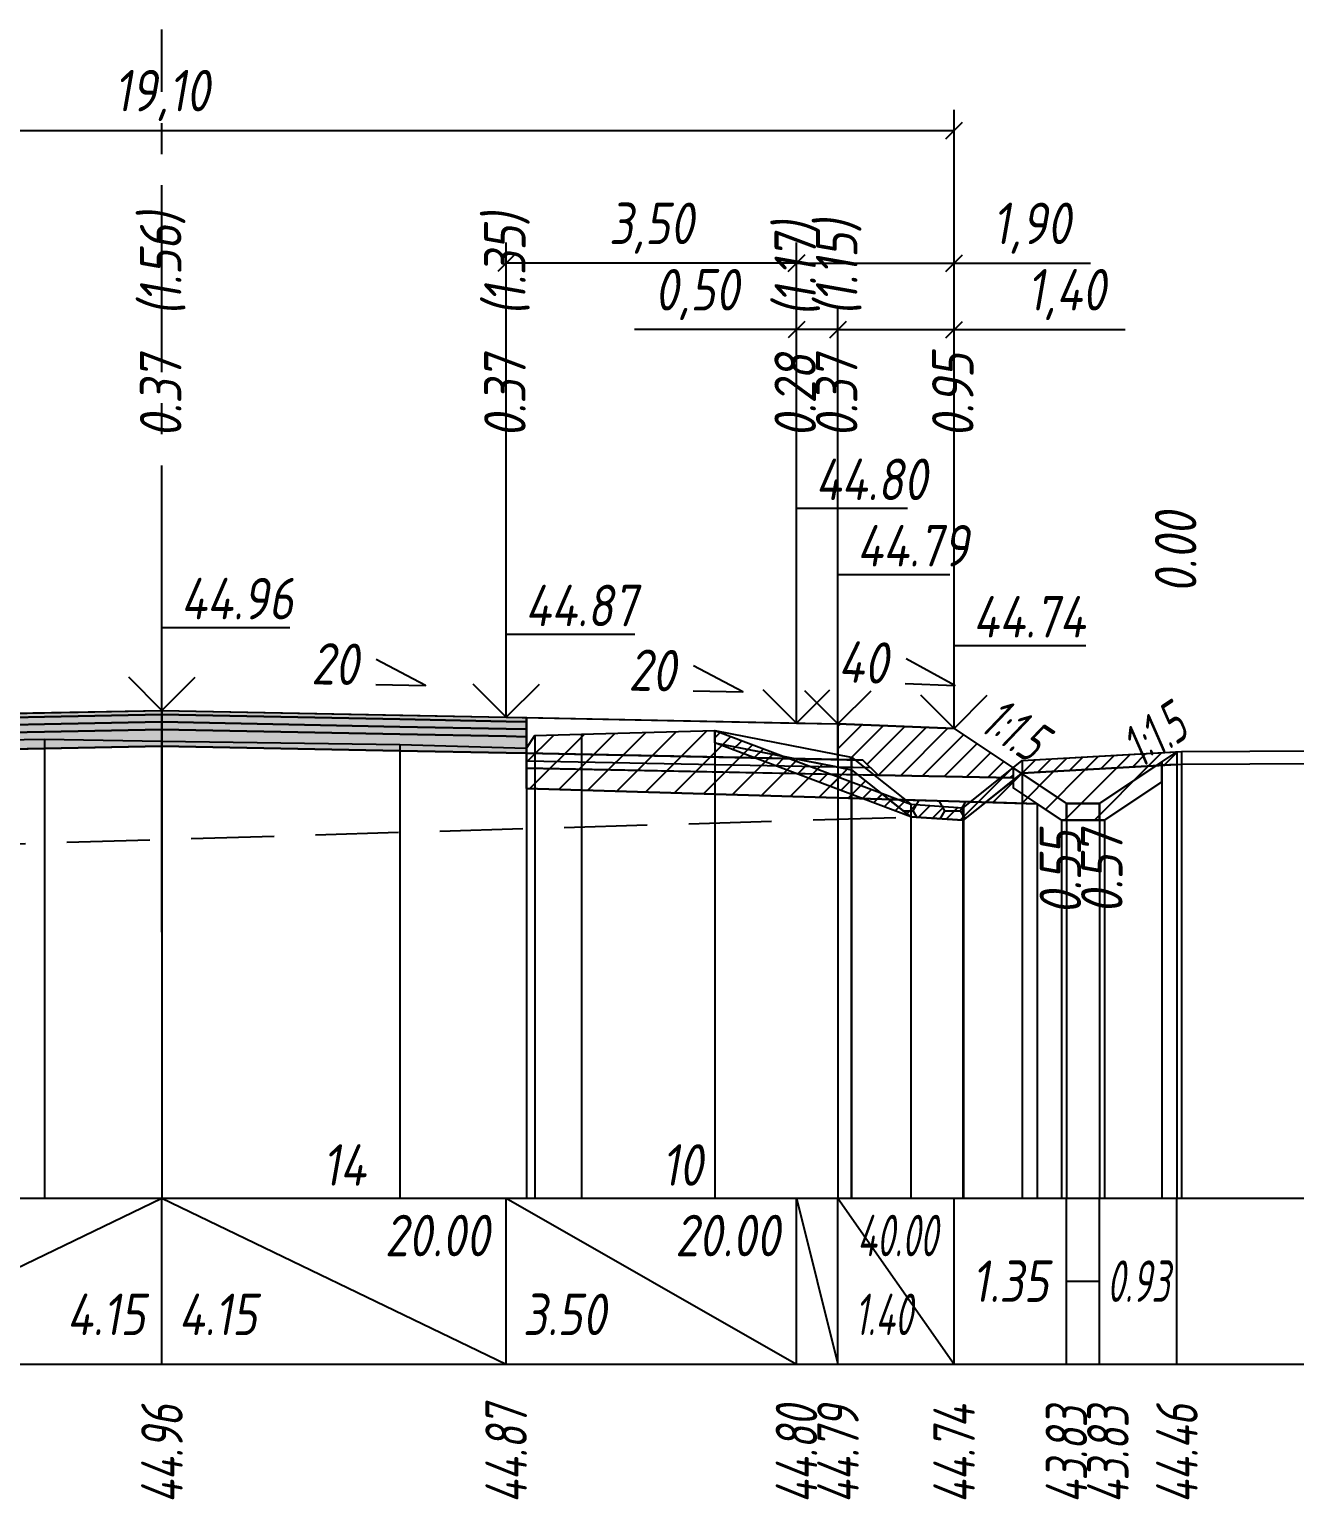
# Model space of a CAD drawing. Extents: x -717 to 1451, y -133302 to 233.
# Drawn here: x 156.3 to 232.5, y -87473.2 to -87384.6 of the extents above; entities that cross this region are included whole.
import ezdxf
from ezdxf.enums import TextEntityAlignment as Align

# ---------------------------------------------------------------- set-up
doc = ezdxf.new("R2010")
doc.units = 0
doc.linetypes.add('осевая2', pattern=[1.125, 0.75, -0.125, 0.125, -0.125])
doc.linetypes.add('штриховая', pattern=[0.75, 0.5, -0.25])
for name, color, linetype in [('Интерполированный поперечник', 2, 'Continuous'), ('Код_514', 1, 'Continuous'), ('Контур_0', 7, 'Continuous'), ('Контур_2521', 7, 'Continuous'), ('Контур_2564', 7, 'Continuous'), ('Контур_2660', 7, 'Continuous'), ('Контур_2665', 7, 'Continuous'), ('Контур_400', 7, 'Continuous'), ('Контур_508', 7, 'Continuous'), ('Контур_512', 7, 'Continuous'), ('Контур_513', 7, 'Continuous'), ('Контур_818', 7, 'Continuous'), ('Красный поперечник', 1, 'Continuous'), ('Объём_2501', 7, 'Continuous'), ('Объём_2564', 7, 'Continuous'), ('Объём_2650', 7, 'Continuous'), ('Объём_2660', 7, 'Continuous'), ('Объём_2661', 7, 'Continuous'), ('Объём_2662', 7, 'Continuous'), ('Объём_2663', 7, 'Continuous'), ('Объём_2664', 7, 'Continuous'), ('Объём_2665', 7, 'Continuous'), ('Объём_2666', 7, 'Continuous'), ('Объём_2667', 7, 'Continuous'), ('Объём_2668', 7, 'Continuous'), ('Объём_2669', 7, 'Continuous'), ('Объём_2675', 7, 'Continuous'), ('Объём_2753', 7, 'Continuous'), ('Ось', 1, 'осевая2'), ('Откосы', 7, 'Continuous'), ('Отметки покрытия', 7, 'Continuous'), ('Рабочие отметки', 7, 'Continuous'), ('Рабочие отметки доп.', 7, 'Continuous'), ('Слои выравнивания', 7, 'Continuous'), ('Таблица', 7, 'Continuous'), ('Уклоны проезжей части', 7, 'Continuous'), ('Черный поперечник', 3, 'Continuous')]:
    doc.layers.add(name, color=color, linetype=linetype)
for name, color, linetype, true_color in [('Контур_2540', 2, 'Continuous', 0xffff00), ('Контур_2560', 2, 'Continuous', 0xffff00), ('Контур_2561', 7, 'Continuous', 0xff8040), ('Контур_2562', 3, 'Continuous', 0x00ff00), ('Контур_2563', 7, 'Continuous', 0xff8000), ('Контур_2570', 7, 'Continuous', 0x80ff00), ('Контур_2583', 3, 'Continuous', 0x00ff00), ('Контур_2584', 3, 'Continuous', 0x00ff00), ('Контур_2725', 7, 'Continuous', 0x323232), ('Контур_2736', 4, 'Continuous', 0x00ffff), ('Контур_2737', 4, 'Continuous', 0x00ffff), ('Контур_2738', 4, 'Continuous', 0x00ffff), ('Контур_2739', 4, 'Continuous', 0x00ffff), ('Контур_2741', 4, 'Continuous', 0x00ffff), ('Контур_2742', 4, 'Continuous', 0x00ffff), ('Контур_2743', 4, 'Continuous', 0x00ffff), ('Контур_2744', 7, 'Continuous', 0xa4ffff), ('Контур_2745', 7, 'Continuous', 0xa4ffff), ('Контур_2747', 4, 'Continuous', 0x00ffff), ('Контур_2748', 4, 'Continuous', 0x00ffff), ('Контур_2749', 4, 'Continuous', 0x00ffff), ('Контур_2750', 4, 'Continuous', 0x00ffff), ('Контур_2751', 4, 'Continuous', 0x00ffff), ('Контур_2752', 4, 'Continuous', 0x00ffff), ('Контур_2760', 7, 'Continuous', 0x323232), ('Контур_2761', 7, 'Continuous', 0x323232), ('Контур_2762', 7, 'Continuous', 0x323232), ('Контур_2763', 7, 'Continuous', 0x323232), ('Контур_402', 7, 'Continuous', 0xff6464), ('Контур_703', 4, 'Continuous', 0x00ffff), ('Контур_705', 4, 'Continuous', 0x00ffff), ('Контур_707', 4, 'Continuous', 0x00ffff), ('Контур_720', 131, 'Continuous', 0xaaffff), ('Объём_2500', 7, 'Continuous', 0xc0c0c0), ('Объём_2520', 7, 'Continuous', 0x80ffff), ('Объём_2540', 2, 'Continuous', 0xffff00), ('Объём_2560', 2, 'Continuous', 0xffff00), ('Объём_2561', 7, 'Continuous', 0xff8040), ('Объём_2562', 3, 'Continuous', 0x00ff00), ('Объём_2563', 7, 'Continuous', 0xff8000), ('Объём_2570', 7, 'Continuous', 0x80ff00), ('Объём_2583', 3, 'Continuous', 0x00ff00), ('Объём_2584', 3, 'Continuous', 0x00ff00), ('Объём_2593', 3, 'Continuous', 0x00ff00), ('Объём_2597', 3, 'Continuous', 0x00ff00), ('Объём_2600', 7, 'Continuous', 0x808000), ('Объём_2746', 2, 'Continuous', 0xffff00)]:
    doc.layers.add(name, color=color, linetype=linetype, true_color=true_color)
doc.styles.get("Standard").update_dxf_attribs({"font": 'txt', "height": 2.5})
doc.styles.add('М', font='romand.shx', dxfattribs={"width": 0.8, "oblique": 10, "height": 2.5})
doc.dimstyles.new('ISO-25', dxfattribs={"dimtxt": 2.5, "dimasz": 2.5, "dimexe": 1.25, "dimexo": 0.625, "dimtad": 1, "dimtxsty": 'Standard', "dimcen": 2.5, "dimadec": 0, "dimazin": 0, "dimtfac": 1, "dimtmove": 0, "dimatfit": 3, "dimfxl": 1, "dimarcsym": 0})

# ---------------------------------------------------------------- blocks, each defined once
blk = doc.blocks.new('_Oblique')
at = {"color": 0, "linetype": 'ByBlock', "lineweight": -2}
blk.add_line((-0.5, -0.5), (0.5, 0.5), dxfattribs=at)
blk = doc.blocks.new('*D1699')
at = {"color": 0, "lineweight": -2, "transparency": 16777216}
for p, q in [((205.016, -87425.857), (205.016, -87401.417)), ((212.016, -87426.137), (212.016, -87401.417)), ((205.016, -87402.667), (212.016, -87402.667)), ((212.016, -87402.667), (222.331, -87402.667))]:
    blk.add_line(p, q, dxfattribs=at)
at = {"layer": 'Defpoints', "color": 0, "transparency": 16777216}
for p in [(212.016, -87402.667), (205.016, -87426.482), (212.016, -87426.762)]:
    blk.add_point(p, dxfattribs=at)
at = {"color": 0, "lineweight": -2, "transparency": 16777216, "rotation": 180}
blk.add_blockref('_Oblique', (205.016, -87402.667), dxfattribs=at)
at = {"color": 0, "lineweight": -2, "transparency": 16777216}
blk.add_blockref('_Oblique', (212.016, -87402.667), dxfattribs=at)
at = {"color": 0, "transparency": 16777216, "insert": (218.791, -87400.554), "char_height": 2.5, "width": 8.75, "attachment_point": 5, "style": 'М'}
blk.add_mtext('1,40', dxfattribs=at)
blk = doc.blocks.new('*D1701')
at = {"color": 0, "lineweight": -2, "transparency": 16777216}
for p, q in [((202.516, -87425.807), (202.516, -87401.417)), ((205.016, -87425.857), (205.016, -87401.417)), ((202.516, -87402.667), (192.754, -87402.667)), ((205.016, -87402.667), (202.516, -87402.667))]:
    blk.add_line(p, q, dxfattribs=at)
at = {"layer": 'Defpoints', "color": 0, "transparency": 16777216}
for p in [(205.016, -87402.667), (202.516, -87426.432), (205.016, -87426.482)]:
    blk.add_point(p, dxfattribs=at)
at = {"color": 0, "lineweight": -2, "transparency": 16777216, "rotation": 180}
blk.add_blockref('_Oblique', (202.516, -87402.667), dxfattribs=at)
at = {"color": 0, "lineweight": -2, "transparency": 16777216}
blk.add_blockref('_Oblique', (205.016, -87402.667), dxfattribs=at)
at = {"color": 0, "transparency": 16777216, "insert": (196.515, -87400.554), "char_height": 2.5, "width": 9.16667, "attachment_point": 5, "style": 'М'}
blk.add_mtext('0,50', dxfattribs=at)
blk = doc.blocks.new('*D1703')
at = {"color": 0, "lineweight": -2, "transparency": 16777216}
for p, q in [((185.016, -87425.457), (185.016, -87397.417)), ((202.516, -87425.807), (202.516, -87397.417)), ((202.516, -87398.667), (185.016, -87398.667))]:
    blk.add_line(p, q, dxfattribs=at)
at = {"layer": 'Defpoints', "color": 0, "transparency": 16777216}
for p in [(185.016, -87398.667), (185.016, -87426.082), (202.516, -87426.432)]:
    blk.add_point(p, dxfattribs=at)
at = {"color": 0, "lineweight": -2, "transparency": 16777216, "rotation": 180}
blk.add_blockref('_Oblique', (185.016, -87398.667), dxfattribs=at)
at = {"color": 0, "lineweight": -2, "transparency": 16777216}
blk.add_blockref('_Oblique', (202.516, -87398.667), dxfattribs=at)
at = {"color": 0, "transparency": 16777216, "insert": (193.766, -87396.554), "char_height": 2.5, "width": 9.58333, "attachment_point": 5, "style": 'М'}
blk.add_mtext('3,50', dxfattribs=at)
blk = doc.blocks.new('*D1704')
at = {"color": 0, "lineweight": -2, "transparency": 16777216}
for p, q in [((202.516, -87425.807), (202.516, -87397.417)), ((212.016, -87426.137), (212.016, -87397.417)), ((202.516, -87398.667), (212.016, -87398.667)), ((212.016, -87398.667), (220.235, -87398.667))]:
    blk.add_line(p, q, dxfattribs=at)
at = {"layer": 'Defpoints', "color": 0, "transparency": 16777216}
for p in [(202.516, -87398.667), (202.516, -87426.432), (212.016, -87426.762)]:
    blk.add_point(p, dxfattribs=at)
at = {"color": 0, "lineweight": -2, "transparency": 16777216, "rotation": 180}
blk.add_blockref('_Oblique', (202.516, -87398.667), dxfattribs=at)
at = {"color": 0, "lineweight": -2, "transparency": 16777216}
blk.add_blockref('_Oblique', (212.016, -87398.667), dxfattribs=at)
at = {"color": 0, "transparency": 16777216, "insert": (216.694, -87396.554), "char_height": 2.5, "width": 8.75, "attachment_point": 5, "style": 'М'}
blk.add_mtext('1,90', dxfattribs=at)
blk = doc.blocks.new('*D1706')
at = {"color": 0, "lineweight": -2, "transparency": 16777216}
for p, q in [((116.516, -87426.137), (116.516, -87389.417)), ((212.016, -87426.137), (212.016, -87389.417)), ((116.516, -87390.667), (212.016, -87390.667))]:
    blk.add_line(p, q, dxfattribs=at)
at = {"layer": 'Defpoints', "color": 0, "transparency": 16777216}
for p in [(212.016, -87390.667), (116.516, -87426.762), (212.016, -87426.762)]:
    blk.add_point(p, dxfattribs=at)
at = {"color": 0, "lineweight": -2, "transparency": 16777216, "rotation": 180}
blk.add_blockref('_Oblique', (116.516, -87390.667), dxfattribs=at)
at = {"color": 0, "lineweight": -2, "transparency": 16777216}
blk.add_blockref('_Oblique', (212.016, -87390.667), dxfattribs=at)
at = {"color": 0, "transparency": 16777216, "insert": (164.266, -87388.554), "char_height": 2.5, "width": 10.41667, "attachment_point": 5, "style": 'М'}
blk.add_mtext('19,10', dxfattribs=at)

msp = doc.modelspace()

# ---------------------------------------------------------------- hatches: boundary and pattern name
at = {"layer": 'Объём_2563'}
h = msp.add_hatch(dxfattribs=at)
h.set_pattern_fill('ANSI31', color=256, scale=0.3)
h.paths.add_polyline_path([(215.573, -87429.681), (207.435, -87429.518), (206.516, -87428.6), (205.016, -87428.57), (205.016, -87426.42), (212.016, -87426.7), (215.573, -87429.07)])
at = {"layer": 'Объём_2570'}
h = msp.add_hatch(dxfattribs=at)
h.set_pattern_fill('ANSI31', color=256, scale=0.2)
h.paths.add_polyline_path([(225.447, -87428.859), (216.114, -87429.386), (212.563, -87432.227), (212.533, -87432.228), (209.399, -87432.017), (197.583, -87427.57), (197.583, -87426.82), (209.399, -87431.267), (212.533, -87431.478), (212.563, -87431.477), (216.114, -87428.636), (225.447, -87428.109)])
at = {"layer": 'Объём_2600'}
h = msp.add_hatch(dxfattribs=at)
h.set_pattern_fill('ANSI31', color=6, scale=0.4)
h.paths.add_polyline_path([(205.824, -87429.182), (208.078, -87430.969), (186.247, -87430.314), (186.247, -87427.878), (186.747, -87427.128), (189.548, -87427.039), (197.583, -87426.82), (197.583, -87427.57)])
h = msp.add_hatch(dxfattribs=at)
h.set_pattern_fill('HONEY', color=5, scale=0.3)
h.paths.add_polyline_path([(224.539, -87428.91), (224.539, -87428.715), (225.447, -87428.109), (225.447, -87428.859)])
h = msp.add_hatch(dxfattribs=at)
h.set_pattern_fill('ANSI31', color=6, scale=0.4)
h.paths.add_polyline_path([(224.539, -87429.916), (221.091, -87432.215), (218.486, -87432.215), (217.02, -87431.237), (213.921, -87431.144), (216.114, -87429.386), (224.539, -87428.91)])
h = msp.add_hatch(dxfattribs=at)
h.set_pattern_fill('HONEY', color=5, scale=0.3)
h.paths.add_polyline_path([(212.533, -87432.228), (209.399, -87432.017), (208.078, -87430.969), (213.921, -87431.144), (212.563, -87432.227)])
at = {"layer": 'Слои выравнивания'}
for color, points in [(2, [(128, -87426.33), (134.967, -87426.191), (143.516, -87426.02), (157.18, -87425.747), (164.266, -87425.605), (164.266, -87425.855), (157.18, -87425.997), (143.516, -87426.27), (134.967, -87426.441), (128, -87426.58)]), (2, [(164.266, -87425.605), (178.61, -87425.892), (185.016, -87426.02), (186.247, -87426.044), (186.247, -87426.294), (185.016, -87426.27), (178.61, -87426.142), (164.266, -87425.855)]), (3, [(128, -87426.58), (134.967, -87426.441), (143.516, -87426.27), (157.18, -87425.997), (164.266, -87425.855), (164.266, -87426.305), (157.18, -87426.447), (143.516, -87426.72), (134.967, -87426.891), (128, -87427.03)]), (4, [(128, -87427.03), (134.967, -87426.891), (143.516, -87426.72), (157.18, -87426.447), (164.266, -87426.305), (164.266, -87426.755), (157.18, -87426.897), (143.516, -87427.17), (134.967, -87427.341), (128, -87427.48)]), (3, [(164.266, -87425.855), (178.61, -87426.142), (185.016, -87426.27), (186.247, -87426.294), (186.247, -87426.744), (185.016, -87426.72), (178.61, -87426.592), (164.266, -87426.305)]), (4, [(164.266, -87426.305), (178.61, -87426.592), (185.016, -87426.72), (186.247, -87426.744), (186.247, -87427.194), (185.016, -87427.17), (178.61, -87427.042), (164.266, -87426.755)]), (5, [(128, -87427.48), (134.967, -87427.341), (143.516, -87427.17), (157.18, -87426.897), (164.266, -87426.755), (164.266, -87427.755), (157.18, -87427.897), (143.516, -87428.17), (134.967, -87428.341), (128, -87428.48)]), (5, [(164.266, -87426.755), (178.61, -87427.042), (185.016, -87427.17), (186.247, -87427.194), (186.247, -87428.194), (185.016, -87428.17), (178.61, -87428.042), (164.266, -87427.755)])]:
    msp.add_hatch(color=color, dxfattribs=at).paths.add_polyline_path(points)

# ---------------------------------------------------------------- linework, layer by layer
at = {"layer": 'Интерполированный поперечник', "linetype": 'штриховая', "ltscale": 10, "flags": 128}
msp.add_lwpolyline([(106.056, -87435.115), (209.4, -87432.035)], dxfattribs=at)
at = {"layer": 'Код_514'}
for p, q in [((143.516, -87465), (164.266, -87455)), ((164.266, -87465), (164.266, -87455)), ((164.266, -87455), (185.016, -87465)), ((185.016, -87465), (185.016, -87455)), ((185.016, -87455), (202.516, -87465)), ((202.516, -87465), (202.516, -87455)), ((202.516, -87455), (205.016, -87465)), ((205.016, -87465), (205.016, -87455)), ((205.016, -87455), (212.016, -87465)), ((212.016, -87465), (212.016, -87455)), ((218.789, -87465), (218.789, -87455)), ((220.789, -87465), (220.789, -87455)), ((225.447, -87465), (225.447, -87455)), ((218.789, -87460), (220.789, -87460))]:
    msp.add_line(p, q, dxfattribs=at)
at = {"layer": 'Контур_0', "flags": 128}
for points in [[(186.247, -87426.044), (205.016, -87426.42), (205.016, -87428.57), (186.247, -87428.194), (186.247, -87426.044), (186.247, -87426.044)], [(212.016, -87426.7), (215.573, -87429.07), (215.573, -87429.07), (215.573, -87429.07), (215.573, -87429.07), (215.573, -87429.07), (215.573, -87429.07), (215.573, -87429.07), (215.573, -87429.07), (215.573, -87429.07), (215.573, -87429.07), (215.573, -87429.07), (215.573, -87429.07), (215.573, -87429.07), (215.573, -87429.07), (218.789, -87431.215)], [(212.016, -87426.7), (215.573, -87429.07), (215.573, -87429.07), (215.573, -87429.07), (215.573, -87429.07), (215.573, -87429.07), (215.573, -87429.07), (215.573, -87429.07), (215.573, -87429.07), (215.573, -87429.07), (215.573, -87429.07), (215.573, -87429.07), (215.573, -87429.07), (215.573, -87429.07), (215.573, -87429.07), (218.789, -87431.215), (220.789, -87431.215), (225.447, -87428.109), (225.447, -87428.109), (225.447, -87428.109), (225.447, -87428.109), (225.447, -87428.109), (225.447, -87428.109), (225.447, -87428.109), (225.447, -87428.109), (225.447, -87428.109), (225.447, -87428.109), (225.447, -87428.109), (225.447, -87428.109), (225.447, -87428.109)], [(205.016, -87429.47), (186.247, -87429.094), (186.247, -87428.194), (206.516, -87428.6), (207.435, -87429.518), (205.016, -87429.47), (205.016, -87429.47)], [(205.016, -87428.57), (206.516, -87428.6), (207.435, -87429.518), (215.573, -87429.681)]]:
    msp.add_lwpolyline(points, dxfattribs=at)
at = {"layer": 'Контур_2521', "color": 250, "flags": 128}
msp.add_lwpolyline([(186.247, -87428.644), (206.976, -87429.059)], dxfattribs=at)
at = {"layer": 'Контур_2540', "flags": 128}
msp.add_lwpolyline([(202.516, -87429.42), (215.573, -87429.681), (215.573, -87430.272), (217.02, -87431.237), (186.247, -87430.314), (186.247, -87429.094), (202.516, -87429.42), (202.516, -87429.42)], dxfattribs=at)
at = {"layer": 'Контур_2560', "flags": 128}
msp.add_lwpolyline([(205.016, -87426.42), (212.016, -87426.7), (212.016, -87426.7), (212.016, -87426.7)], dxfattribs=at)
at = {"layer": 'Контур_2561', "flags": 128}
msp.add_lwpolyline([(205.016, -87426.42), (205.016, -87426.42), (212.016, -87426.7), (212.016, -87426.7), (205.016, -87426.42)], dxfattribs=at)
at = {"layer": 'Контур_2562', "flags": 128}
msp.add_lwpolyline([(212.016, -87426.7), (212.016, -87426.7), (212.016, -87426.7), (212.016, -87426.7), (212.016, -87426.7)], dxfattribs=at)
at = {"layer": 'Контур_2563', "flags": 128}
msp.add_lwpolyline([(215.573, -87429.681), (207.435, -87429.518), (206.516, -87428.6), (205.016, -87428.57), (205.016, -87426.42), (212.016, -87426.7), (215.573, -87429.07), (215.573, -87429.681), (215.573, -87429.681)], dxfattribs=at)
at = {"layer": 'Контур_2564', "flags": 128}
msp.add_lwpolyline([(205.016, -87426.42), (212.016, -87426.7)], dxfattribs=at)
at = {"layer": 'Контур_2570', "flags": 128}
msp.add_lwpolyline([(134.967, -87427.703), (157.18, -87427.348), (164.266, -87427.456), (178.61, -87427.673), (186.247, -87427.878), (186.747, -87427.128), (189.548, -87427.039), (197.583, -87426.82), (197.583, -87427.57), (205.814, -87429.175), (205.824, -87429.182), (209.399, -87432.017), (212.533, -87432.228), (212.563, -87432.227), (212.586, -87432.214), (216.114, -87429.386), (225.714, -87428.844), (250.447, -87428.72)], dxfattribs=at)
at = {"layer": 'Контур_2583', "flags": 128}
for points in [[(218.789, -87431.215), (215.573, -87429.07), (215.573, -87430.272), (218.486, -87432.215), (218.789, -87432.215), (218.789, -87431.215)], [(224.539, -87429.916), (224.539, -87428.715), (220.789, -87431.215), (220.789, -87432.215), (221.091, -87432.215), (224.539, -87429.916)]]:
    msp.add_lwpolyline(points, dxfattribs=at)
at = {"layer": 'Контур_2584', "flags": 128}
msp.add_lwpolyline([(218.789, -87431.215), (218.789, -87432.215), (220.789, -87432.215), (220.789, -87431.215), (218.789, -87431.215)], dxfattribs=at)
at = {"layer": 'Контур_2660', "flags": 128}
msp.add_lwpolyline([(186.247, -87430.314), (217.02, -87431.237)], dxfattribs=at)
at = {"layer": 'Контур_2665', "flags": 128}
msp.add_lwpolyline([(212.016, -87426.7), (212.016, -87426.7)], dxfattribs=at)
at = {"layer": 'Контур_2725', "flags": 128}
msp.add_lwpolyline([(128, -87428.48), (134.967, -87428.341), (143.516, -87428.17), (157.18, -87427.897), (164.266, -87427.755), (178.61, -87428.042), (185.016, -87428.17), (186.247, -87428.194)], dxfattribs=at)
at = {"layer": 'Контур_2736', "flags": 128}
for points in [[(212.016, -87426.7), (215.573, -87429.07)], [(215.573, -87429.07), (218.789, -87431.215)]]:
    msp.add_lwpolyline(points, dxfattribs=at)
at = {"layer": 'Контур_2737', "flags": 128}
msp.add_lwpolyline([(215.573, -87429.07), (215.573, -87429.07)], dxfattribs=at)
at = {"layer": 'Контур_2738', "flags": 128}
msp.add_lwpolyline([(215.573, -87429.07), (215.573, -87429.07)], dxfattribs=at)
at = {"layer": 'Контур_2739', "flags": 128}
msp.add_lwpolyline([(215.573, -87429.07), (215.573, -87429.07)], dxfattribs=at)
at = {"layer": 'Контур_2741', "flags": 128}
msp.add_lwpolyline([(225.447, -87428.109), (225.447, -87428.109)], dxfattribs=at)
at = {"layer": 'Контур_2742', "flags": 128}
msp.add_lwpolyline([(225.447, -87428.109), (225.447, -87428.109)], dxfattribs=at)
at = {"layer": 'Контур_2743', "flags": 128}
msp.add_lwpolyline([(225.447, -87428.109), (225.447, -87428.109)], dxfattribs=at)
at = {"layer": 'Контур_2744', "flags": 128}
msp.add_lwpolyline([(225.447, -87428.109), (225.447, -87428.109)], dxfattribs=at)
msp.add_lwpolyline([(225.447, -87428.109), (225.447, -87428.109)], dxfattribs=at)
msp.add_lwpolyline([(225.447, -87428.109), (225.447, -87428.109)], dxfattribs=at)
msp.add_lwpolyline([(225.447, -87428.109), (225.447, -87428.109)], dxfattribs=at)
msp.add_lwpolyline([(225.447, -87428.109), (225.447, -87428.109)], dxfattribs=at)
msp.add_lwpolyline([(225.447, -87428.109), (225.447, -87428.109)], dxfattribs=at)
at = {"layer": 'Контур_2745', "flags": 128}
msp.add_lwpolyline([(215.573, -87429.07), (215.573, -87429.07)], dxfattribs=at)
msp.add_lwpolyline([(215.573, -87429.07), (215.573, -87429.07)], dxfattribs=at)
msp.add_lwpolyline([(215.573, -87429.07), (215.573, -87429.07)], dxfattribs=at)
msp.add_lwpolyline([(215.573, -87429.07), (215.573, -87429.07)], dxfattribs=at)
msp.add_lwpolyline([(215.573, -87429.07), (215.573, -87429.07)], dxfattribs=at)
msp.add_lwpolyline([(215.573, -87429.07), (215.573, -87429.07)], dxfattribs=at)
at = {"layer": 'Контур_2747', "flags": 128}
msp.add_lwpolyline([(215.573, -87429.07), (215.573, -87429.07)], dxfattribs=at)
at = {"layer": 'Контур_2748', "flags": 128}
msp.add_lwpolyline([(215.573, -87429.07), (215.573, -87429.07)], dxfattribs=at)
at = {"layer": 'Контур_2749', "flags": 128}
msp.add_lwpolyline([(215.573, -87429.07), (215.573, -87429.07)], dxfattribs=at)
at = {"layer": 'Контур_2750', "flags": 128}
msp.add_lwpolyline([(225.447, -87428.109), (225.447, -87428.109)], dxfattribs=at)
at = {"layer": 'Контур_2751', "flags": 128}
msp.add_lwpolyline([(225.447, -87428.109), (225.447, -87428.109)], dxfattribs=at)
at = {"layer": 'Контур_2752', "flags": 128}
msp.add_lwpolyline([(225.447, -87428.109), (225.447, -87428.109)], dxfattribs=at)
at = {"layer": 'Контур_2760', "flags": 128}
msp.add_lwpolyline([(128, -87426.33), (134.967, -87426.191), (143.516, -87426.02), (157.18, -87425.747), (164.266, -87425.605), (178.61, -87425.892), (185.016, -87426.02), (186.247, -87426.044)], dxfattribs=at)
at = {"layer": 'Контур_2761', "flags": 128}
msp.add_lwpolyline([(128, -87426.58), (134.967, -87426.441), (143.516, -87426.27), (157.18, -87425.997), (164.266, -87425.855), (178.61, -87426.142), (185.016, -87426.27), (186.247, -87426.294)], dxfattribs=at)
at = {"layer": 'Контур_2762', "flags": 128}
msp.add_lwpolyline([(128, -87427.03), (134.967, -87426.891), (143.516, -87426.72), (157.18, -87426.447), (164.266, -87426.305), (178.61, -87426.592), (185.016, -87426.72), (186.247, -87426.744)], dxfattribs=at)
at = {"layer": 'Контур_2763', "flags": 128}
msp.add_lwpolyline([(128, -87427.48), (134.967, -87427.341), (143.516, -87427.17), (157.18, -87426.897), (164.266, -87426.755), (178.61, -87427.042), (185.016, -87427.17), (186.247, -87427.194)], dxfattribs=at)
at = {"layer": 'Контур_400', "flags": 128}
for points in [[(123.516, -87426.42), (126.016, -87426.37), (126.016, -87426.37), (126.016, -87426.37), (126.016, -87426.37), (126.016, -87426.37), (126.016, -87426.37), (143.516, -87426.02), (164.266, -87425.605)], [(164.266, -87425.605), (185.016, -87426.02), (202.516, -87426.37), (202.516, -87426.37), (202.516, -87426.37), (202.516, -87426.37), (202.516, -87426.37), (202.516, -87426.37), (205.016, -87426.42)]]:
    msp.add_lwpolyline(points, dxfattribs=at)
at = {"layer": 'Контур_402', "flags": 128}
msp.add_lwpolyline([(109.625, -87431.294), (128, -87430.743), (128, -87428.48), (164.266, -87427.755), (186.247, -87428.194), (186.247, -87430.314), (217.02, -87431.237)], dxfattribs=at)
at = {"layer": 'Контур_508', "flags": 128}
msp.add_lwpolyline([(105, -87434.377), (109.625, -87431.294), (128, -87430.743), (128, -87428.48), (164.266, -87427.755), (186.247, -87428.194), (186.247, -87430.314), (217.02, -87431.237), (218.486, -87432.215), (218.789, -87432.215), (220.789, -87432.215), (221.091, -87432.215), (224.539, -87429.916), (224.539, -87428.715), (225.447, -87428.109)], dxfattribs=at)
at = {"layer": 'Контур_512', "flags": 128}
msp.add_lwpolyline([(186.247, -87430.314), (217.02, -87431.237), (218.486, -87432.215), (218.789, -87432.215), (220.789, -87432.215), (221.091, -87432.215), (224.539, -87429.916), (224.539, -87428.715), (225.447, -87428.109)], dxfattribs=at)
at = {"layer": 'Контур_513', "flags": 128}
msp.add_lwpolyline([(105, -87434.377), (109.625, -87431.294), (128, -87430.743), (128, -87428.48), (164.266, -87427.755), (186.247, -87428.194), (186.247, -87430.314), (217.02, -87431.237), (218.486, -87432.215), (218.789, -87432.215), (220.789, -87432.215), (221.091, -87432.215), (224.539, -87429.916), (224.539, -87428.715), (225.447, -87428.109)], dxfattribs=at)
at = {"layer": 'Контур_703', "flags": 128}
msp.add_lwpolyline([(212.016, -87426.7), (215.573, -87429.07)], dxfattribs=at)
at = {"layer": 'Контур_705', "flags": 128}
msp.add_lwpolyline([(215.573, -87429.07), (215.573, -87429.07)], dxfattribs=at)
at = {"layer": 'Контур_707', "flags": 128}
msp.add_lwpolyline([(220.789, -87431.215), (225.447, -87428.109)], dxfattribs=at)
at = {"layer": 'Контур_720', "flags": 128}
msp.add_lwpolyline([(218.789, -87431.215), (220.789, -87431.215)], dxfattribs=at)
at = {"layer": 'Контур_818', "flags": 128}
msp.add_lwpolyline([(134.967, -87427.703), (157.18, -87427.348), (164.266, -87427.456), (178.61, -87427.673), (186.247, -87427.878), (186.747, -87427.128), (189.548, -87427.039), (197.583, -87426.82), (197.583, -87427.57), (205.814, -87429.175), (205.824, -87429.182), (209.399, -87432.017), (212.533, -87432.228), (212.563, -87432.227), (212.586, -87432.214), (216.114, -87429.386), (225.447, -87428.859)], dxfattribs=at)
at = {"layer": 'Красный поперечник'}
for p, q in [((143.516, -87426.02), (164.266, -87425.605)), ((164.266, -87425.605), (185.016, -87426.02)), ((185.016, -87426.02), (202.516, -87426.37)), ((202.516, -87426.37), (205.016, -87426.42)), ((205.016, -87426.42), (212.016, -87426.7)), ((212.016, -87426.7), (218.789, -87431.215)), ((220.789, -87431.215), (225.447, -87428.109)), ((225.447, -87428.109), (225.447, -87455)), ((224.539, -87428.715), (224.539, -87455)), ((224.539, -87429.916), (224.539, -87455)), ((186.247, -87430.314), (186.247, -87455)), ((217.02, -87431.237), (217.02, -87455)), ((218.789, -87431.215), (220.789, -87431.215)), ((218.486, -87432.215), (218.486, -87455)), ((218.789, -87432.215), (218.789, -87455)), ((220.789, -87432.215), (220.789, -87455)), ((221.091, -87432.215), (221.091, -87455))]:
    msp.add_line(p, q, dxfattribs=at)
at = {"layer": 'Объём_2500', "flags": 128}
msp.add_lwpolyline([(186.247, -87426.044), (205.016, -87426.42), (205.016, -87428.57), (186.247, -87428.194), (186.247, -87426.044), (186.247, -87426.044)], dxfattribs=at)
at = {"layer": 'Объём_2501', "flags": 128}
for points in [[(123.516, -87426.42), (126.016, -87426.37), (126.016, -87426.37), (126.016, -87426.37), (126.016, -87426.37), (126.016, -87426.37), (126.016, -87426.37), (143.516, -87426.02), (164.266, -87425.605)], [(164.266, -87425.605), (185.016, -87426.02), (202.516, -87426.37), (202.516, -87426.37), (202.516, -87426.37), (202.516, -87426.37), (202.516, -87426.37), (202.516, -87426.37), (205.016, -87426.42)]]:
    msp.add_lwpolyline(points, dxfattribs=at)
at = {"layer": 'Объём_2520', "color": 250, "flags": 128}
msp.add_lwpolyline([(205.016, -87429.47), (186.247, -87429.094), (186.247, -87428.194), (206.516, -87428.6), (207.435, -87429.518), (205.016, -87429.47), (205.016, -87429.47)], dxfattribs=at)
at = {"layer": 'Объём_2540', "flags": 128}
msp.add_lwpolyline([(202.516, -87429.42), (215.573, -87429.681), (215.573, -87430.272), (217.02, -87431.237), (186.247, -87430.314), (186.247, -87429.094), (202.516, -87429.42), (202.516, -87429.42)], dxfattribs=at)
at = {"layer": 'Объём_2560', "flags": 128}
msp.add_lwpolyline([(205.016, -87426.42), (212.016, -87426.7), (212.016, -87426.7), (212.016, -87426.7)], dxfattribs=at)
at = {"layer": 'Объём_2561', "flags": 128}
msp.add_lwpolyline([(205.016, -87426.42), (205.016, -87426.42), (212.016, -87426.7), (212.016, -87426.7), (205.016, -87426.42)], dxfattribs=at)
at = {"layer": 'Объём_2562', "flags": 128}
msp.add_lwpolyline([(212.016, -87426.7), (212.016, -87426.7), (212.016, -87426.7), (212.016, -87426.7), (212.016, -87426.7)], dxfattribs=at)
at = {"layer": 'Объём_2563', "color": 250, "flags": 128}
msp.add_lwpolyline([(215.573, -87429.681), (207.435, -87429.518), (206.516, -87428.6), (205.016, -87428.57), (205.016, -87426.42), (212.016, -87426.7), (215.573, -87429.07), (215.573, -87429.681), (215.573, -87429.681)], dxfattribs=at)
at = {"layer": 'Объём_2564', "flags": 128}
msp.add_lwpolyline([(205.016, -87426.42), (212.016, -87426.7)], dxfattribs=at)
at = {"layer": 'Объём_2570', "flags": 128}
msp.add_lwpolyline([(225.447, -87428.859), (216.114, -87429.386), (212.563, -87432.227), (212.533, -87432.228), (209.399, -87432.017), (197.583, -87427.57), (197.583, -87426.82), (209.399, -87431.267), (212.533, -87431.478), (212.563, -87431.477), (216.114, -87428.636), (225.447, -87428.109), (225.447, -87428.859), (225.447, -87428.859)], dxfattribs=at)
at = {"layer": 'Объём_2583', "flags": 128}
for points in [[(218.789, -87431.215), (215.573, -87429.07), (215.573, -87430.272), (218.486, -87432.215), (218.789, -87432.215), (218.789, -87431.215)], [(224.539, -87429.916), (224.539, -87428.715), (220.789, -87431.215), (220.789, -87432.215), (221.091, -87432.215), (224.539, -87429.916)]]:
    msp.add_lwpolyline(points, dxfattribs=at)
at = {"layer": 'Объём_2584', "flags": 128}
msp.add_lwpolyline([(218.789, -87431.215), (218.789, -87432.215), (220.789, -87432.215), (220.789, -87431.215), (218.789, -87431.215)], dxfattribs=at)
at = {"layer": 'Объём_2593', "flags": 128}
for points in [[(215.573, -87429.07), (218.789, -87431.215)], [(220.789, -87431.215), (224.539, -87428.715)]]:
    msp.add_lwpolyline(points, dxfattribs=at)
at = {"layer": 'Объём_2597', "flags": 128}
msp.add_lwpolyline([(218.789, -87431.215), (220.789, -87431.215)], dxfattribs=at)
at = {"layer": 'Объём_2600', "color": 5, "flags": 128}
for points in [[(224.539, -87428.91), (224.539, -87428.715), (225.447, -87428.109), (225.447, -87428.859), (224.539, -87428.91), (224.539, -87428.91)], [(212.533, -87432.228), (209.399, -87432.017), (208.078, -87430.969), (213.921, -87431.144), (212.563, -87432.227), (212.533, -87432.228), (212.533, -87432.228)]]:
    msp.add_lwpolyline(points, dxfattribs=at)
at = {"layer": 'Объём_2650', "color": 6, "flags": 128}
for points in [[(205.824, -87429.182), (208.078, -87430.969), (186.247, -87430.314), (186.247, -87427.878), (186.747, -87427.128), (189.548, -87427.039), (197.583, -87426.82), (197.583, -87427.57), (205.824, -87429.182), (205.824, -87429.182)], [(224.539, -87429.916), (221.091, -87432.215), (218.486, -87432.215), (217.02, -87431.237), (213.921, -87431.144), (216.114, -87429.386), (224.539, -87428.91), (224.539, -87429.916), (224.539, -87429.916)]]:
    msp.add_lwpolyline(points, dxfattribs=at)
at = {"layer": 'Объём_2660', "flags": 128}
msp.add_lwpolyline([(186.247, -87430.314), (217.02, -87431.237)], dxfattribs=at)
at = {"layer": 'Объём_2661', "flags": 128}
msp.add_lwpolyline([(212.016, -87426.7), (215.573, -87429.07), (218.789, -87431.215)], dxfattribs=at)
at = {"layer": 'Объём_2662', "flags": 128}
msp.add_lwpolyline([(220.789, -87431.215), (225.447, -87428.109)], dxfattribs=at)
at = {"layer": 'Объём_2663', "flags": 128}
msp.add_lwpolyline([(218.789, -87431.215), (220.789, -87431.215)], dxfattribs=at)
at = {"layer": 'Объём_2664', "flags": 128}
msp.add_lwpolyline([(218.789, -87431.215), (220.789, -87431.215)], dxfattribs=at)
at = {"layer": 'Объём_2665', "flags": 128}
msp.add_lwpolyline([(212.016, -87426.7), (212.016, -87426.7)], dxfattribs=at)
at = {"layer": 'Объём_2666', "flags": 128}
for points in [[(212.016, -87426.7), (215.573, -87429.07)], [(215.573, -87429.07), (218.789, -87431.215)]]:
    msp.add_lwpolyline(points, dxfattribs=at)
at = {"layer": 'Объём_2667', "flags": 128}
for points in [[(225.447, -87428.109), (225.447, -87428.109)], [(215.573, -87429.07), (215.573, -87429.07)]]:
    msp.add_lwpolyline(points, dxfattribs=at)
at = {"layer": 'Объём_2668', "flags": 128}
for points in [[(225.447, -87428.109), (225.447, -87428.109)], [(215.573, -87429.07), (215.573, -87429.07)]]:
    msp.add_lwpolyline(points, dxfattribs=at)
at = {"layer": 'Объём_2669', "flags": 128}
for points in [[(225.447, -87428.109), (225.447, -87428.109)], [(215.573, -87429.07), (215.573, -87429.07)]]:
    msp.add_lwpolyline(points, dxfattribs=at)
at = {"layer": 'Объём_2675', "flags": 128}
for points in [[(225.447, -87428.109), (225.447, -87428.109)], [(225.447, -87428.109), (225.447, -87428.109)], [(225.447, -87428.109), (225.447, -87428.109)], [(225.447, -87428.109), (225.447, -87428.109)], [(225.447, -87428.109), (225.447, -87428.109)], [(225.447, -87428.109), (225.447, -87428.109)], [(215.573, -87429.07), (215.573, -87429.07)], [(215.573, -87429.07), (215.573, -87429.07)], [(215.573, -87429.07), (215.573, -87429.07)], [(215.573, -87429.07), (215.573, -87429.07)], [(215.573, -87429.07), (215.573, -87429.07)], [(215.573, -87429.07), (215.573, -87429.07)]]:
    msp.add_lwpolyline(points, dxfattribs=at)
at = {"layer": 'Объём_2746', "flags": 128}
for points in [[(205.824, -87429.182), (208.078, -87430.969), (186.247, -87430.314), (186.247, -87427.878), (186.747, -87427.128), (189.548, -87427.039), (197.583, -87426.82), (197.583, -87427.57), (205.824, -87429.182), (205.824, -87429.182)], [(216.083, -87429.411), (218.789, -87431.215), (220.789, -87431.215), (224.218, -87428.928), (224.539, -87428.91), (224.539, -87429.916), (221.091, -87432.215), (218.486, -87432.215), (217.02, -87431.237), (213.921, -87431.144), (216.083, -87429.411), (216.083, -87429.411)]]:
    msp.add_lwpolyline(points, dxfattribs=at)
at = {"layer": 'Объём_2753', "flags": 128}
msp.add_lwpolyline([(186.247, -87426.044), (186.247, -87426.044)], dxfattribs=at)
at = {"layer": 'Ось', "ltscale": 15}
msp.add_line((164.266, -87438.971), (164.266, -87384.576), dxfattribs=at)
at = {"layer": 'Откосы', "color": 1, "flags": 128}
for points in [[(177.155, -87424.046), (180.154, -87424.106), (177.185, -87422.546)], [(196.28, -87424.428), (199.279, -87424.488), (196.31, -87422.928)], [(209.06, -87423.994), (212.057, -87424.114), (209.12, -87422.495)]]:
    msp.add_lwpolyline(points, dxfattribs=at)
at = {"layer": 'Отметки покрытия', "color": 1}
for p, q in [((202.516, -87426.37), (202.516, -87413.42)), ((202.516, -87413.42), (209.216, -87413.42)), ((205.016, -87426.42), (205.016, -87417.42)), ((205.016, -87417.42), (211.766, -87417.42)), ((164.266, -87425.605), (164.266, -87420.605)), ((164.266, -87420.605), (171.966, -87420.605)), ((185.016, -87426.02), (185.016, -87421.02)), ((185.016, -87421.02), (192.766, -87421.02)), ((212.016, -87426.7), (212.016, -87421.7)), ((212.016, -87421.7), (219.966, -87421.7)), ((164.266, -87425.605), (162.266, -87423.605)), ((164.266, -87425.605), (166.266, -87423.605)), ((185.016, -87426.02), (183.016, -87424.02)), ((185.016, -87426.02), (187.016, -87424.02)), ((202.516, -87426.37), (200.516, -87424.37)), ((202.516, -87426.37), (204.516, -87424.37)), ((205.016, -87426.42), (203.016, -87424.42)), ((205.016, -87426.42), (207.016, -87424.42)), ((212.016, -87426.7), (210.016, -87424.7)), ((212.016, -87426.7), (214.016, -87424.7))]:
    msp.add_line(p, q, dxfattribs=at)
at = {"layer": 'Слои выравнивания'}
for p, q in [((164.266, -87425.605), (164.266, -87455)), ((186.247, -87426.044), (186.247, -87455)), ((205.016, -87426.42), (205.016, -87455))]:
    msp.add_line(p, q, dxfattribs=at)
at = {"layer": 'Слои выравнивания', "color": 2, "flags": 128}
for points in [[(128, -87426.33), (134.967, -87426.191), (143.516, -87426.02), (157.18, -87425.747), (164.266, -87425.605), (164.266, -87425.855), (157.18, -87425.997), (143.516, -87426.27), (134.967, -87426.441), (128, -87426.58)], [(164.266, -87425.605), (178.61, -87425.892), (185.016, -87426.02), (186.247, -87426.044), (186.247, -87426.294), (185.016, -87426.27), (178.61, -87426.142), (164.266, -87425.855)]]:
    msp.add_lwpolyline(points, close=True, dxfattribs=at)
at = {"layer": 'Слои выравнивания', "color": 3, "flags": 128}
for points in [[(128, -87426.58), (134.967, -87426.441), (143.516, -87426.27), (157.18, -87425.997), (164.266, -87425.855), (164.266, -87426.305), (157.18, -87426.447), (143.516, -87426.72), (134.967, -87426.891), (128, -87427.03)], [(164.266, -87425.855), (178.61, -87426.142), (185.016, -87426.27), (186.247, -87426.294), (186.247, -87426.744), (185.016, -87426.72), (178.61, -87426.592), (164.266, -87426.305)]]:
    msp.add_lwpolyline(points, close=True, dxfattribs=at)
at = {"layer": 'Слои выравнивания', "color": 4, "flags": 128}
for points in [[(128, -87427.03), (134.967, -87426.891), (143.516, -87426.72), (157.18, -87426.447), (164.266, -87426.305), (164.266, -87426.755), (157.18, -87426.897), (143.516, -87427.17), (134.967, -87427.341), (128, -87427.48)], [(164.266, -87426.305), (178.61, -87426.592), (185.016, -87426.72), (186.247, -87426.744), (186.247, -87427.194), (185.016, -87427.17), (178.61, -87427.042), (164.266, -87426.755)]]:
    msp.add_lwpolyline(points, close=True, dxfattribs=at)
at = {"layer": 'Слои выравнивания', "color": 5, "flags": 128}
for points in [[(128, -87427.48), (134.967, -87427.341), (143.516, -87427.17), (157.18, -87426.897), (164.266, -87426.755), (164.266, -87427.755), (157.18, -87427.897), (143.516, -87428.17), (134.967, -87428.341), (128, -87428.48)], [(164.266, -87426.755), (178.61, -87427.042), (185.016, -87427.17), (186.247, -87427.194), (186.247, -87428.194), (185.016, -87428.17), (178.61, -87428.042), (164.266, -87427.755)]]:
    msp.add_lwpolyline(points, close=True, dxfattribs=at)
at = {"layer": 'Таблица'}
for p, q in [((80, -87455), (250.447, -87455)), ((80, -87465), (250.447, -87465))]:
    msp.add_line(p, q, dxfattribs=at)
at = {"layer": 'Черный поперечник', "color": 7}
for p, q in [((157.18, -87427.348), (157.18, -87455)), ((164.266, -87427.456), (164.266, -87455)), ((186.747, -87427.128), (186.747, -87455)), ((189.548, -87427.039), (189.548, -87455)), ((197.583, -87426.82), (197.583, -87455)), ((178.61, -87427.673), (178.61, -87455)), ((186.247, -87427.878), (186.247, -87455)), ((205.814, -87428.425), (205.814, -87455)), ((205.824, -87428.432), (205.824, -87455)), ((225.714, -87428.094), (225.714, -87455)), ((216.114, -87428.636), (216.114, -87455)), ((209.399, -87431.267), (209.399, -87455)), ((212.533, -87431.478), (212.533, -87455)), ((212.563, -87431.477), (212.563, -87455)), ((212.586, -87431.464), (212.586, -87455))]:
    msp.add_line(p, q, dxfattribs=at)
at = {"layer": 'Черный поперечник', "flags": 128}
msp.add_lwpolyline([(134.967, -87427.703), (157.18, -87427.348), (164.266, -87427.456), (178.61, -87427.673), (186.247, -87427.878), (186.747, -87427.128), (189.548, -87427.039), (197.583, -87426.82), (205.814, -87428.425), (205.824, -87428.432), (209.399, -87431.267), (212.533, -87431.478), (212.563, -87431.477), (212.586, -87431.464), (216.114, -87428.636), (225.714, -87428.094), (250.447, -87427.97)], dxfattribs=at)

# ---------------------------------------------------------------- texts
at = {"layer": 'Код_514', "style": 'М', "oblique": 10}
for s, width, p in [('20.00', 0.8, (184.016, -87456)), ('20.00', 0.8, (201.516, -87456)), ('40.00', 0.6, (211.016, -87456))]:
    msp.add_text(s, height=2.5, dxfattribs=dict(at, width=width)).set_placement(p, align=Align.TOP_RIGHT)
for s, width, p in [('1.35', 0.8, (215.403, -87460)), ('0.93', 0.6, (223.118, -87460))]:
    msp.add_text(s, height=2.5, dxfattribs=dict(at, width=width)).set_placement(p, align=Align.MIDDLE_CENTER)
at = {"layer": 'Код_514', "style": 'М', "oblique": 10, "width": 0.8}
msp.add_text('4.15', height=2.5, dxfattribs=at).set_placement((163.266, -87464), align=Align.BOTTOM_RIGHT)
at = {"layer": 'Код_514', "style": 'М', "oblique": 10}
for s, width, p in [('4.15', 0.8, (165.266, -87464)), ('3.50', 0.8, (186.016, -87464)), ('1.40', 0.6, (206.016, -87464))]:
    msp.add_text(s, height=2.5, dxfattribs=dict(at, width=width)).set_placement(p, align=Align.BOTTOM_LEFT)
at = {"layer": 'Код_514', "style": 'М', "oblique": 10, "width": 0.7}
for s, p in [('44.96', (164.266, -87473.382)), ('44.87', (185.016, -87473.382)), ('44.80', (202.516, -87473.382)), ('44.79', (205.016, -87473.382)), ('44.74', (212.016, -87473.382)), ('43.83', (218.789, -87473.382)), ('43.83', (221.289, -87473.382)), ('44.46', (225.447, -87473.382))]:
    msp.add_text(s, height=2.5, rotation=90, dxfattribs=at).set_placement(p, align=Align.MIDDLE_LEFT)
at = {"layer": 'Отметки покрытия', "color": 1, "style": 'М', "oblique": 10, "width": 0.8}
for s, p in [('44.80', (203.658, -87413.688)), ('44.79', (206.158, -87417.688)), ('44.96', (165.408, -87420.873)), ('44.87', (186.158, -87421.288)), ('44.74', (213.158, -87421.968))]:
    msp.add_text(s, height=2.5, dxfattribs=at).set_placement(p, align=Align.BOTTOM_LEFT)
at = {"layer": 'Рабочие отметки', "color": 1, "style": 'М', "oblique": 10, "width": 0.8}
for s, p in [('0.37', (164.188, -87409.17)), ('0.37', (184.938, -87409.17)), ('0.28', (202.438, -87409.17)), ('0.37', (204.938, -87409.17)), ('0.95', (211.938, -87409.17)), ('0.00', (225.369, -87418.54))]:
    msp.add_text(s, height=2.5, rotation=90, dxfattribs=at).set_placement(p, align=Align.MIDDLE_LEFT)
for s, p in [('0.55', (218.42, -87432.835)), ('0.57', (220.92, -87432.835))]:
    msp.add_text(s, height=2.5, rotation=90, dxfattribs=at).set_placement(p, align=Align.MIDDLE_RIGHT)
at = {"layer": 'Рабочие отметки доп.', "color": 1, "style": 'М', "oblique": 10, "width": 0.8}
for s, p in [('(1.56)', (164.188, -87401.82)), ('(1.35)', (184.938, -87401.82)), ('(1.17)', (202.438, -87401.87)), ('(1.15)', (204.938, -87401.82))]:
    msp.add_text(s, height=2.5, rotation=90, dxfattribs=at).set_placement(p, align=Align.MIDDLE_LEFT)
at = {"layer": 'Слои выравнивания', "style": 'М', "oblique": 10, "width": 0.8}
for s, p in [('14', (175.257, -87455)), ('10', (195.632, -87455))]:
    msp.add_text(s, height=2.5, dxfattribs=at).set_placement(p, align=Align.BOTTOM_CENTER)
at = {"layer": 'Уклоны проезжей части', "color": 1, "style": 'М', "oblique": 10}
for s, rotation, width, p in [('20', 358.85423, 0.8, (174.661, -87424.812)), ('20', 358.85423, 0.8, (193.786, -87425.195)), ('40', 357.70938, 0.8, (206.468, -87424.71)), ('1:1.5', 33.69007, 0.6, (225.191, -87428.746)), ('1:1.5', 326.30994, 0.6, (214.581, -87428.417))]:
    msp.add_text(s, height=2.5, rotation=rotation, dxfattribs=dict(at, width=width)).set_placement(p, align=Align.BOTTOM_CENTER)

# ---------------------------------------------------------------- dimensions: what is measured, and where the dimension line sits
at = {"color": 5}
dim = msp.add_linear_dim(base=(212.016, -87390.667), p1=(116.516, -87426.762), p2=(212.016, -87426.762), angle=180, dimstyle='ISO-25', override={"dimasz": 1, "dimlfac": 0.2, "dimzin": 0, "dimtxsty": 'М', "dimblk1": 'Oblique', "dimblk2": 'Oblique', "dimsah": 1}, dxfattribs=at)
dim.commit()
dim.dimension.update_dxf_attribs({"geometry": '*D1706', "text_midpoint": (164.266, -87388.554)})
dim = msp.add_linear_dim(base=(185.016, -87398.667), p1=(202.516, -87426.432), p2=(185.016, -87426.082), dimstyle='ISO-25', override={"dimasz": 1, "dimlfac": 0.2, "dimzin": 0, "dimtxsty": 'М', "dimblk1": 'Oblique', "dimblk2": 'Oblique', "dimsah": 1}, dxfattribs=at)
dim.commit()
dim.dimension.update_dxf_attribs({"geometry": '*D1703', "text_midpoint": (193.766, -87396.554)})
dim = msp.add_linear_dim(base=(202.516, -87398.667), p1=(212.016, -87426.762), p2=(202.516, -87426.432), dimstyle='ISO-25', override={"dimasz": 1, "dimlfac": 0.2, "dimzin": 0, "dimtxsty": 'М', "dimblk1": 'Oblique', "dimblk2": 'Oblique', "dimsah": 1}, dxfattribs=at)
dim.commit()
dim.dimension.update_dxf_attribs({"geometry": '*D1704', "text_midpoint": (216.694, -87398.667), "dimtype": 160})
for base, p1, p2, picture, middle in [((205.016, -87402.667), (202.516, -87426.432), (205.016, -87426.482), '*D1701', (196.515, -87402.667)), ((212.016, -87402.667), (205.016, -87426.482), (212.016, -87426.762), '*D1699', (218.791, -87402.667))]:
    dim = msp.add_linear_dim(base=base, p1=p1, p2=p2, angle=180, dimstyle='ISO-25', override={"dimasz": 1, "dimlfac": 0.2, "dimzin": 0, "dimtxsty": 'М', "dimblk1": 'Oblique', "dimblk2": 'Oblique', "dimsah": 1}, dxfattribs=at)
    dim.commit()
    dim.dimension.update_dxf_attribs({"geometry": picture, "text_midpoint": middle, "dimtype": 160})

doc.saveas('drawing.dxf')
